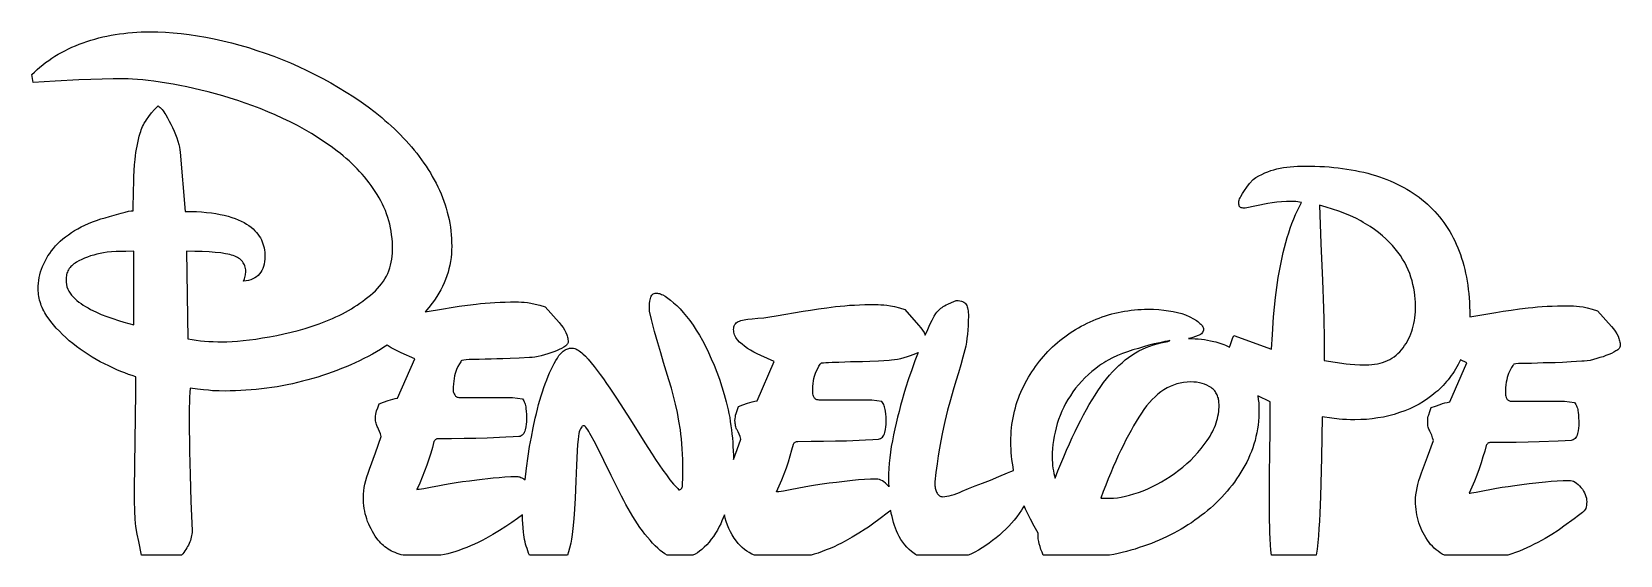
# Model space of a CAD drawing. Extents: x 22 to 205, y 28 to 88.
import ezdxf

# ---------------------------------------------------------------- set-up
doc = ezdxf.new("R2010")
doc.units = 0
doc.layers.add('CAMADA_1', color=18, linetype='CONTINUOUS')

msp = doc.modelspace()

# ---------------------------------------------------------------- linework, layer by layer
at = {"layer": 'CAMADA_1'}
for points in [[(34.53, 27.5), (34.23, 29.1), (34.06, 29.94), (33.9, 30.83), (33.86, 31.22), (33.82, 31.65), (33.77, 32.63), (33.74, 33.79), (33.73, 35.1), (33.9, 46.29), (33.9, 48.1), (33.48, 48.23), (33.05, 48.37), (32.62, 48.54), (32.17, 48.71), (31.71, 48.91), (31.24, 49.11), (30.77, 49.34), (30.28, 49.58), (29.79, 49.83), (29.31, 50.09), (28.84, 50.37), (28.38, 50.66), (27.92, 50.96), (27.48, 51.27), (27.04, 51.59), (26.62, 51.92), (26.2, 52.26), (25.81, 52.62), (25.43, 52.97), (25.07, 53.34), (24.72, 53.71), (24.39, 54.1), (24.08, 54.49), (23.78, 54.88), (23.64, 55.08), (23.51, 55.29), (23.39, 55.49), (23.28, 55.69), (23.17, 55.9), (23.08, 56.1), (22.99, 56.31), (22.92, 56.52), (22.85, 56.73), (22.79, 56.94), (22.74, 57.15), (22.7, 57.36), (22.67, 57.57), (22.65, 57.78), (22.63, 58), (22.63, 58.21), (22.64, 58.55), (22.66, 58.88), (22.7, 59.21), (22.75, 59.54), (22.83, 59.87), (22.91, 60.19), (23.01, 60.5), (23.13, 60.81), (23.27, 61.12), (23.42, 61.43), (23.58, 61.73), (23.76, 62.03), (23.96, 62.32), (24.17, 62.62), (24.4, 62.9), (24.64, 63.19), (24.9, 63.47), (25.18, 63.74), (25.48, 64), (25.79, 64.25), (26.12, 64.49), (26.46, 64.73), (26.82, 64.96), (27.2, 65.17), (27.6, 65.38), (28.01, 65.58), (28.44, 65.77), (28.89, 65.96), (29.36, 66.13), (29.84, 66.3), (30.34, 66.45), (30.85, 66.6), (32.21, 66.97), (32.68, 67.1), (33.06, 67.19), (33.36, 67.24), (33.57, 67.26), (33.6, 68.07), (33.63, 68.87), (33.64, 69.66), (33.65, 70.43), (33.66, 71.17), (33.69, 71.88), (33.74, 72.55), (33.81, 73.18), (33.86, 73.57), (33.91, 73.96), (33.97, 74.34), (34.04, 74.72), (34.12, 75.1), (34.2, 75.48), (34.29, 75.85), (34.39, 76.22), (34.45, 76.41), (34.51, 76.6), (34.59, 76.79), (34.67, 76.98), (34.77, 77.17), (34.87, 77.36), (34.99, 77.55), (35.11, 77.75), (35.39, 78.14), (35.7, 78.54), (36.05, 78.94), (36.45, 79.35), (36.57, 79.26), (36.69, 79.16), (36.8, 79.05), (36.92, 78.93), (37.03, 78.79), (37.14, 78.65), (37.25, 78.49), (37.35, 78.32), (37.55, 77.97), (37.75, 77.6), (37.94, 77.23), (38.13, 76.84), (38.31, 76.45), (38.47, 76.06), (38.62, 75.67), (38.75, 75.28), (38.86, 74.91), (38.93, 74.57), (38.98, 74.27), (39, 74), (39.57, 67.18), (40.24, 67.17), (40.87, 67.15), (41.48, 67.11), (42.06, 67.06), (42.61, 67), (43.13, 66.92), (43.63, 66.83), (44.09, 66.73), (44.53, 66.61), (44.95, 66.48), (45.34, 66.35), (45.71, 66.2), (46.05, 66.05), (46.37, 65.88), (46.66, 65.71), (46.93, 65.53), (47.18, 65.35), (47.41, 65.15), (47.62, 64.95), (47.81, 64.75), (47.98, 64.54), (48.13, 64.33), (48.26, 64.11), (48.37, 63.89), (48.47, 63.66), (48.55, 63.43), (48.62, 63.2), (48.68, 62.96), (48.72, 62.72), (48.76, 62.48), (48.78, 62.24), (48.78, 62), (48.77, 61.68), (48.74, 61.38), (48.7, 61.09), (48.63, 60.83), (48.54, 60.58), (48.44, 60.36), (48.31, 60.15), (48.17, 59.96), (48, 59.79), (47.82, 59.64), (47.62, 59.5), (47.39, 59.39), (47.15, 59.29), (46.89, 59.22), (46.61, 59.16), (46.32, 59.12), (46.42, 59.41), (46.5, 59.69), (46.53, 59.84), (46.55, 59.98), (46.56, 60.13), (46.56, 60.27), (46.56, 60.43), (46.54, 60.59), (46.51, 60.73), (46.47, 60.88), (46.42, 61.01), (46.36, 61.14), (46.29, 61.26), (46.2, 61.38), (46.11, 61.49), (46, 61.59), (45.88, 61.69), (45.75, 61.78), (45.61, 61.86), (45.46, 61.94), (45.3, 62.01), (45.12, 62.08), (44.93, 62.14), (44.72, 62.19), (44.49, 62.25), (44.25, 62.29), (43.69, 62.38), (43.06, 62.45), (42.34, 62.5), (41.55, 62.54), (40.68, 62.56), (39.74, 62.57), (39.9, 52.46), (40.38, 52.38), (40.86, 52.31), (41.34, 52.26), (41.83, 52.21), (42.33, 52.17), (42.83, 52.15), (43.34, 52.13), (43.85, 52.13), (44.4, 52.14), (44.99, 52.16), (45.62, 52.21), (46.28, 52.27), (46.99, 52.35), (47.73, 52.45), (48.5, 52.57), (49.32, 52.7), (50.15, 52.86), (50.97, 53.03), (51.79, 53.23), (52.61, 53.44), (53.42, 53.68), (54.22, 53.94), (55.02, 54.21), (55.81, 54.51), (56.21, 54.67), (56.59, 54.83), (56.97, 55), (57.34, 55.18), (57.71, 55.36), (58.06, 55.55), (58.41, 55.74), (58.75, 55.94), (59.09, 56.15), (59.42, 56.36), (59.74, 56.58), (60.06, 56.8), (60.36, 57.03), (60.66, 57.27), (60.96, 57.51), (61.24, 57.76), (61.52, 58.02), (61.77, 58.28), (62.01, 58.55), (62.23, 58.83), (62.44, 59.11), (62.62, 59.4), (62.79, 59.7), (62.94, 60.01), (63.07, 60.33), (63.19, 60.65), (63.28, 60.98), (63.36, 61.32), (63.42, 61.66), (63.47, 62.01), (63.5, 62.37), (63.5, 62.74), (63.5, 63.18), (63.48, 63.61), (63.44, 64.04), (63.39, 64.46), (63.33, 64.88), (63.26, 65.29), (63.17, 65.7), (63.06, 66.1), (62.94, 66.49), (62.81, 66.88), (62.67, 67.27), (62.51, 67.65), (62.34, 68.02), (62.15, 68.39), (61.95, 68.75), (61.74, 69.11), (61.51, 69.46), (61.28, 69.81), (61.04, 70.15), (60.79, 70.49), (60.53, 70.82), (60.26, 71.15), (59.98, 71.47), (59.7, 71.78), (59.41, 72.09), (59.11, 72.4), (58.8, 72.7), (58.48, 73), (58.16, 73.29), (57.82, 73.57), (57.48, 73.85), (57.13, 74.13), (56.41, 74.66), (55.67, 75.18), (54.92, 75.68), (54.14, 76.16), (53.34, 76.63), (52.53, 77.07), (51.69, 77.5), (50.84, 77.91), (49.98, 78.3), (49.11, 78.67), (48.25, 79.03), (47.38, 79.36), (46.52, 79.67), (45.66, 79.97), (44.79, 80.25), (43.93, 80.5), (43.07, 80.74), (42.23, 80.96), (41.4, 81.17), (40.58, 81.36), (39.77, 81.54), (38.98, 81.7), (38.2, 81.85), (37.43, 81.98), (36.69, 82.1), (35.98, 82.2), (35.31, 82.28), (34.68, 82.35), (34.08, 82.41), (33.52, 82.44), (32.99, 82.47), (32.5, 82.48), (31.28, 82.47), (30.01, 82.44), (28.69, 82.41), (27.32, 82.35), (24.6, 82.22), (23.31, 82.14), (22.05, 82.06), (21.89, 82.97), (22.19, 83.26), (22.5, 83.55), (22.82, 83.82), (23.15, 84.09), (23.49, 84.35), (23.84, 84.6), (24.2, 84.84), (24.56, 85.08), (24.94, 85.3), (25.32, 85.52), (25.71, 85.72), (26.11, 85.92), (26.52, 86.11), (26.94, 86.29), (27.37, 86.46), (27.81, 86.63), (28.25, 86.78), (28.7, 86.93), (29.16, 87.06), (29.62, 87.19), (30.08, 87.3), (30.56, 87.41), (31.03, 87.5), (31.51, 87.58), (32, 87.66), (32.49, 87.72), (32.98, 87.78), (33.49, 87.82), (33.99, 87.86), (34.5, 87.88), (35.02, 87.9), (35.54, 87.9), (36.41, 87.89), (37.3, 87.85), (38.2, 87.79), (39.12, 87.7), (40.05, 87.58), (41, 87.44), (41.96, 87.27), (42.94, 87.08), (43.93, 86.86), (44.91, 86.62), (45.89, 86.36), (46.87, 86.07), (47.85, 85.76), (48.82, 85.43), (49.79, 85.08), (50.76, 84.7), (51.72, 84.3), (52.67, 83.88), (53.61, 83.44), (54.54, 82.98), (55.46, 82.5), (56.37, 82), (57.27, 81.49), (58.16, 80.95), (59.03, 80.4), (59.88, 79.83), (60.7, 79.24), (61.49, 78.63), (61.88, 78.32), (62.26, 78), (62.63, 77.68), (63, 77.36), (63.36, 77.03), (63.72, 76.7), (64.07, 76.36), (64.41, 76.02), (64.74, 75.67), (65.07, 75.32), (65.39, 74.97), (65.7, 74.61), (66, 74.25), (66.29, 73.88), (66.57, 73.51), (66.85, 73.14), (67.11, 72.76), (67.37, 72.38), (67.62, 72), (67.86, 71.61), (68.09, 71.22), (68.31, 70.82), (68.52, 70.42), (68.73, 70.02), (68.92, 69.61), (69.1, 69.2), (69.27, 68.78), (69.43, 68.37), (69.57, 67.95), (69.7, 67.53), (69.82, 67.1), (69.93, 66.67), (70.02, 66.24), (70.11, 65.81), (70.17, 65.37), (70.23, 64.93), (70.27, 64.49), (70.31, 64.05), (70.32, 63.6), (70.33, 63.15), (70.32, 62.71), (70.3, 62.27), (70.25, 61.84), (70.19, 61.41), (70.11, 60.99), (70.01, 60.56), (69.9, 60.15), (69.77, 59.73), (69.62, 59.33), (69.45, 58.92), (69.26, 58.52), (69.06, 58.12), (68.84, 57.73), (68.6, 57.34), (68.34, 56.95), (68.07, 56.57), (67.69, 56.07), (67.28, 55.59), (69.39, 55.95), (70.26, 56.09), (71.17, 56.23), (72.13, 56.36), (73.14, 56.49), (73.66, 56.54), (74.19, 56.59), (74.75, 56.64), (75.31, 56.67), (75.9, 56.7), (76.5, 56.72), (77.11, 56.73), (77.74, 56.73), (78.04, 56.73), (78.36, 56.71), (78.7, 56.69), (79.06, 56.65), (79.46, 56.59), (79.94, 56.49), (80.49, 56.34), (81.11, 56.16), (82.72, 54.35), (82.96, 54.06), (83.17, 53.78), (83.34, 53.5), (83.49, 53.22), (83.6, 52.94), (83.64, 52.8), (83.68, 52.67), (83.71, 52.53), (83.73, 52.4), (83.74, 52.26), (83.74, 52.13), (83.74, 52.05), (83.71, 51.97), (83.68, 51.89), (83.62, 51.81), (83.55, 51.73), (83.47, 51.66), (83.37, 51.58), (83.25, 51.51), (82.99, 51.37), (82.72, 51.23), (82.42, 51.1), (82.1, 50.98), (81.76, 50.85), (81.41, 50.74), (81.04, 50.63), (80.66, 50.52), (80.28, 50.43), (79.93, 50.37), (79.6, 50.33), (79.3, 50.32), (78.09, 50.25), (77.08, 50.19), (76.24, 50.16), (75.52, 50.15), (74.86, 50.14), (74.2, 50.11), (73.51, 50.08), (72.72, 50.07), (72.34, 50.07), (72, 50.05), (71.72, 50.02), (71.49, 49.99), (71.43, 49.92), (71.36, 49.83), (71.21, 49.6), (71.05, 49.29), (70.87, 48.92), (70.79, 48.7), (70.71, 48.46), (70.65, 48.2), (70.6, 47.91), (70.56, 47.6), (70.53, 47.27), (70.51, 46.91), (70.5, 46.53), (70.51, 46.41), (70.54, 46.28), (70.6, 46.14), (70.67, 46), (70.71, 45.93), (70.77, 45.87), (70.83, 45.82), (70.89, 45.78), (70.97, 45.75), (71.05, 45.73), (71.14, 45.72), (71.24, 45.71), (77.33, 45.71), (78.48, 45.55), (78.56, 45.44), (78.63, 45.32), (78.69, 45.2), (78.75, 45.06), (78.8, 44.92), (78.84, 44.77), (78.87, 44.61), (78.89, 44.44), (78.93, 44.1), (78.95, 43.77), (78.97, 43.46), (78.97, 43.16), (78.96, 42.9), (78.93, 42.62), (78.88, 42.31), (78.81, 41.97), (78.76, 41.8), (78.7, 41.66), (78.63, 41.53), (78.54, 41.42), (78.44, 41.34), (78.33, 41.27), (78.21, 41.22), (78.07, 41.19), (77.41, 41.15), (76.58, 41.11), (74.41, 41.02), (73.12, 40.99), (71.75, 40.96), (70.3, 40.95), (68.78, 40.94), (68.7, 40.94), (68.62, 40.92), (68.55, 40.9), (68.49, 40.86), (68.43, 40.81), (68.38, 40.76), (68.33, 40.69), (68.28, 40.61), (68.11, 39.95), (67.91, 39.28), (67.7, 38.59), (67.46, 37.9), (67.2, 37.2), (66.93, 36.5), (66.63, 35.8), (66.31, 35.1), (66.42, 35.11), (66.59, 35.13), (67.12, 35.22), (67.89, 35.36), (68.9, 35.55), (69.49, 35.67), (70.14, 35.78), (70.83, 35.89), (71.58, 36), (72.39, 36.1), (73.24, 36.21), (75.11, 36.42), (75.78, 36.49), (76.47, 36.54), (77.15, 36.57), (77.82, 36.58), (77.95, 36.58), (78.07, 36.56), (78.19, 36.53), (78.31, 36.49), (78.43, 36.44), (78.55, 36.37), (78.66, 36.3), (78.78, 36.21), (78.94, 37.54), (79.14, 38.95), (79.31, 40.04), (79.51, 41.13), (79.72, 42.22), (79.96, 43.31), (80.09, 43.84), (80.22, 44.37), (80.35, 44.89), (80.5, 45.39), (80.64, 45.89), (80.79, 46.37), (80.95, 46.84), (81.11, 47.29), (81.28, 47.74), (81.45, 48.16), (81.62, 48.56), (81.79, 48.94), (81.97, 49.3), (82.15, 49.64), (82.33, 49.96), (82.51, 50.26), (82.7, 50.53), (82.89, 50.76), (83.09, 50.96), (83.19, 51.04), (83.29, 51.12), (83.4, 51.19), (83.5, 51.24), (83.61, 51.29), (83.71, 51.33), (83.82, 51.37), (83.93, 51.39), (84.04, 51.4), (84.16, 51.41), (84.27, 51.4), (84.39, 51.38), (84.51, 51.35), (84.64, 51.3), (84.76, 51.24), (84.9, 51.17), (85.03, 51.08), (85.17, 50.99), (85.32, 50.87), (85.46, 50.75), (85.77, 50.46), (86.08, 50.12), (86.42, 49.72), (86.76, 49.29), (87.11, 48.83), (87.46, 48.35), (87.83, 47.85), (88.19, 47.32), (88.57, 46.78), (89.34, 45.61), (90.93, 43.11), (92.59, 40.47), (93.01, 39.8), (93.43, 39.15), (93.84, 38.53), (94.26, 37.92), (94.68, 37.33), (95.09, 36.77), (95.5, 36.22), (95.92, 35.7), (96.2, 35.41), (96.39, 35.2), (96.49, 35.08), (96.5, 35.05), (96.5, 35.04), (96.49, 35.04), (96.59, 35.05), (96.67, 35.07), (96.75, 35.12), (96.81, 35.17), (96.86, 35.25), (96.9, 35.34), (96.93, 35.45), (96.94, 35.57), (96.96, 35.88), (96.98, 36.24), (96.99, 37.18), (96.98, 37.87), (96.97, 38.53), (96.94, 39.17), (96.91, 39.78), (96.87, 40.37), (96.82, 40.93), (96.77, 41.47), (96.7, 41.99), (96.54, 42.99), (96.36, 43.96), (96.15, 44.92), (95.92, 45.86), (95.66, 46.79), (95.38, 47.76), (95.08, 48.75), (94.76, 49.76), (94.43, 50.84), (94.09, 52.02), (93.73, 53.31), (93.37, 54.7), (93.12, 55.68), (93.12, 56.01), (93.13, 56.27), (93.15, 56.54), (93.19, 56.82), (93.24, 57.12), (93.28, 57.27), (93.33, 57.39), (93.4, 57.5), (93.48, 57.59), (93.57, 57.65), (93.68, 57.7), (93.81, 57.73), (93.94, 57.74), (94.05, 57.73), (94.16, 57.72), (94.28, 57.69), (94.4, 57.65), (94.52, 57.6), (94.66, 57.54), (94.94, 57.38), (95.24, 57.18), (95.57, 56.93), (95.92, 56.64), (96.29, 56.3), (96.67, 55.92), (97.04, 55.51), (97.42, 55.06), (97.79, 54.57), (98.16, 54.05), (98.52, 53.49), (98.89, 52.9), (99.25, 52.27), (99.6, 51.61), (99.94, 50.91), (100.27, 50.18), (100.59, 49.42), (100.9, 48.63), (101.2, 47.81), (101.48, 46.95), (101.76, 46.06), (101.88, 45.63), (102, 45.19), (102.1, 44.74), (102.21, 44.29), (102.3, 43.84), (102.39, 43.38), (102.46, 42.92), (102.53, 42.45), (102.6, 41.97), (102.65, 41.5), (102.7, 41.01), (102.74, 40.53), (102.77, 40.04), (102.8, 39.54), (102.81, 39.04), (102.82, 38.53), (103.25, 39.71), (103.66, 40.89), (103.58, 41.2), (103.48, 41.48), (103.37, 41.74), (103.25, 41.96), (103.19, 42.06), (103.14, 42.18), (103.1, 42.3), (103.07, 42.43), (103.04, 42.57), (103.02, 42.71), (103.01, 42.87), (103, 43.03), (103.01, 43.26), (103.04, 43.48), (103.07, 43.67), (103.13, 43.85), (103.26, 44.22), (103.42, 44.67), (103.92, 44.85), (104.44, 45.04), (104.71, 45.14), (104.99, 45.22), (105.27, 45.28), (105.55, 45.33), (107.53, 49.85), (105.97, 50.55), (105.56, 50.74), (105.17, 50.94), (104.8, 51.15), (104.44, 51.37), (104.11, 51.61), (103.81, 51.85), (103.53, 52.1), (103.29, 52.36), (103.19, 52.5), (103.09, 52.64), (103.02, 52.78), (102.95, 52.93), (102.9, 53.08), (102.87, 53.23), (102.85, 53.39), (102.84, 53.55), (102.85, 53.71), (102.87, 53.86), (102.92, 53.99), (102.97, 54.11), (103.05, 54.22), (103.14, 54.31), (103.25, 54.39), (103.37, 54.46), (103.52, 54.52), (103.68, 54.57), (103.85, 54.62), (104.04, 54.66), (104.25, 54.7), (104.48, 54.74), (104.98, 54.79), (105.64, 54.84), (106.33, 54.91), (107.02, 55), (107.73, 55.12), (110.86, 55.65), (111.72, 55.79), (112.64, 55.93), (113.6, 56.06), (114.6, 56.19), (115.12, 56.24), (115.66, 56.29), (116.21, 56.34), (116.78, 56.37), (117.36, 56.4), (117.96, 56.42), (118.58, 56.43), (119.21, 56.43), (119.5, 56.43), (119.82, 56.41), (120.16, 56.39), (120.52, 56.35), (120.93, 56.29), (121.41, 56.19), (121.96, 56.04), (122.58, 55.86), (124.18, 54.05), (124.42, 53.76), (124.63, 53.47), (124.81, 53.19), (124.95, 52.91), (125.23, 53.54), (125.49, 54.11), (125.74, 54.62), (125.97, 55.07), (126.18, 55.38), (126.29, 55.53), (126.41, 55.66), (126.52, 55.78), (126.64, 55.9), (126.76, 56), (126.88, 56.1), (127.01, 56.19), (127.17, 56.29), (127.34, 56.38), (127.54, 56.48), (127.99, 56.68), (128.52, 56.88), (128.74, 56.88), (128.93, 56.85), (129.11, 56.82), (129.26, 56.77), (129.4, 56.71), (129.51, 56.63), (129.6, 56.54), (129.67, 56.43), (129.73, 56.31), (129.78, 56.18), (129.82, 56.03), (129.86, 55.86), (129.89, 55.69), (129.91, 55.5), (129.92, 55.29), (129.92, 55.07), (129.91, 54.53), (129.9, 54), (129.86, 53.49), (129.82, 53), (129.76, 52.52), (129.69, 52.07), (129.61, 51.63), (129.51, 51.21), (129.29, 50.36), (129.05, 49.48), (128.78, 48.55), (128.48, 47.59), (128.17, 46.56), (127.85, 45.44), (127.53, 44.23), (127.21, 42.94), (127.05, 42.25), (126.89, 41.5), (126.74, 40.71), (126.59, 39.87), (126.45, 38.97), (126.31, 38.03), (126.18, 37.04), (126.06, 35.99), (126.06, 35.66), (126.06, 35.52), (126.07, 35.39), (126.09, 35.25), (126.12, 35.13), (126.15, 35.01), (126.19, 34.89), (126.24, 34.78), (126.3, 34.68), (126.37, 34.58), (126.44, 34.5), (126.51, 34.43), (126.59, 34.37), (126.67, 34.32), (126.76, 34.29), (126.86, 34.27), (126.96, 34.26), (127.19, 34.27), (127.44, 34.3), (127.7, 34.35), (127.98, 34.42), (128.27, 34.51), (128.57, 34.61), (128.89, 34.74), (129.22, 34.88), (129.93, 35.19), (130.71, 35.51), (131.56, 35.83), (132.47, 36.16), (133.42, 36.58), (134.44, 37.02), (134.81, 37.16), (135.14, 37.28), (135.07, 37.7), (135, 38.12), (134.95, 38.54), (134.9, 38.95), (134.87, 39.36), (134.84, 39.77), (134.83, 40.18), (134.82, 40.59), (134.83, 41), (134.84, 41.4), (134.87, 41.8), (134.9, 42.2), (134.95, 42.6), (135.01, 42.99), (135.07, 43.37), (135.15, 43.75), (135.24, 44.13), (135.34, 44.51), (135.44, 44.88), (135.56, 45.25), (135.69, 45.61), (135.83, 45.97), (135.98, 46.32), (136.14, 46.67), (136.3, 47.02), (136.48, 47.36), (136.66, 47.7), (136.85, 48.03), (137.04, 48.35), (137.25, 48.67), (137.45, 48.98), (137.67, 49.29), (137.89, 49.59), (138.12, 49.88), (138.35, 50.17), (138.6, 50.45), (138.85, 50.73), (139.1, 51), (139.36, 51.27), (139.63, 51.53), (139.91, 51.78), (140.19, 52.03), (140.47, 52.27), (140.76, 52.5), (141.06, 52.72), (141.36, 52.94), (141.67, 53.15), (141.98, 53.36), (142.29, 53.55), (142.61, 53.74), (142.94, 53.93), (143.27, 54.1), (143.61, 54.27), (143.95, 54.43), (144.3, 54.59), (144.65, 54.73), (145.01, 54.87), (145.36, 55), (145.72, 55.13), (146.09, 55.24), (146.45, 55.34), (146.82, 55.44), (147.19, 55.52), (147.56, 55.6), (147.93, 55.67), (148.31, 55.72), (148.69, 55.77), (149.07, 55.81), (149.45, 55.85), (149.84, 55.87), (150.22, 55.88), (150.61, 55.89), (151.26, 55.88), (151.87, 55.84), (152.46, 55.79), (153.02, 55.72), (153.55, 55.63), (154.05, 55.52), (154.53, 55.38), (154.97, 55.23), (155.45, 55), (155.87, 54.79), (156.22, 54.57), (156.38, 54.47), (156.51, 54.36), (156.63, 54.26), (156.74, 54.16), (156.83, 54.06), (156.9, 53.96), (156.95, 53.87), (156.99, 53.77), (157.02, 53.68), (157.03, 53.58), (157.02, 53.46), (156.99, 53.35), (156.94, 53.25), (156.87, 53.15), (156.79, 53.06), (156.68, 52.98), (156.55, 52.91), (156.41, 52.84), (156.11, 52.73), (155.82, 52.64), (155.55, 52.56), (155.3, 52.51), (155.38, 52.51), (155.73, 52.51), (156.08, 52.49), (156.44, 52.47), (156.79, 52.43), (157.15, 52.39), (157.5, 52.33), (157.86, 52.26), (158.22, 52.18), (158.45, 52.13), (158.68, 52.06), (158.91, 51.99), (159.14, 51.91), (159.37, 51.82), (159.59, 51.73), (159.82, 51.62), (160.04, 51.51), (160.14, 51.83), (160.26, 52.16), (160.39, 52.5), (160.53, 52.84), (164.89, 51.28), (164.99, 52.99), (165.13, 55.02), (165.23, 56.12), (165.35, 57.24), (165.5, 58.38), (165.67, 59.54), (165.77, 60.13), (165.87, 60.71), (165.99, 61.29), (166.11, 61.86), (166.24, 62.44), (166.39, 63.01), (166.54, 63.58), (166.7, 64.15), (166.87, 64.71), (167.05, 65.25), (167.24, 65.78), (167.44, 66.3), (167.65, 66.8), (167.87, 67.28), (168.1, 67.76), (168.34, 68.22), (168.13, 68.25), (167.92, 68.28), (167.7, 68.3), (167.48, 68.3), (166.61, 68.3), (166.05, 68.29), (165.49, 68.25), (164.96, 68.18), (164.44, 68.09), (161.84, 67.56), (161.6, 67.56), (161.48, 67.57), (161.38, 67.6), (161.3, 67.64), (161.23, 67.7), (161.17, 67.78), (161.14, 67.88), (161.11, 68), (161.1, 68.14), (161.11, 68.24), (161.13, 68.36), (161.16, 68.48), (161.21, 68.61), (161.26, 68.75), (161.34, 68.9), (161.52, 69.23), (161.75, 69.58), (162.03, 69.97), (162.36, 70.39), (162.75, 70.85), (163.08, 71.07), (163.41, 71.27), (163.75, 71.45), (164.1, 71.61), (164.44, 71.76), (164.79, 71.88), (165.15, 71.99), (165.5, 72.08), (165.87, 72.16), (166.25, 72.23), (166.64, 72.28), (167.04, 72.33), (167.45, 72.37), (167.87, 72.39), (168.31, 72.41), (168.75, 72.41), (169.32, 72.41), (169.89, 72.4), (170.44, 72.37), (170.99, 72.34), (171.53, 72.3), (172.06, 72.26), (172.58, 72.2), (173.09, 72.14), (173.59, 72.06), (174.09, 71.98), (174.58, 71.89), (175.05, 71.79), (175.52, 71.69), (175.99, 71.57), (176.44, 71.45), (176.88, 71.31), (177.32, 71.17), (177.75, 71.02), (178.17, 70.86), (178.58, 70.69), (178.98, 70.52), (179.38, 70.33), (179.76, 70.14), (180.14, 69.94), (180.51, 69.73), (180.87, 69.51), (181.22, 69.28), (181.57, 69.04), (181.9, 68.8), (182.23, 68.55), (182.55, 68.28), (182.86, 68.01), (183.16, 67.73), (183.45, 67.45), (183.73, 67.15), (184, 66.85), (184.27, 66.54), (184.52, 66.22), (184.76, 65.89), (185, 65.56), (185.22, 65.22), (185.44, 64.86), (185.64, 64.51), (185.84, 64.14), (186.03, 63.77), (186.2, 63.38), (186.37, 62.99), (186.53, 62.59), (186.68, 62.19), (186.81, 61.77), (186.94, 61.35), (187.06, 60.92), (187.17, 60.48), (187.27, 60.04), (187.36, 59.58), (187.45, 59.12), (187.52, 58.65), (187.58, 58.17), (187.63, 57.69), (187.68, 57.2), (187.71, 56.69), (187.73, 56.18), (187.75, 55.67), (187.75, 55.14), (187.75, 55), (190.75, 55.51), (191.62, 55.65), (192.53, 55.79), (193.49, 55.92), (194.5, 56.05), (195.02, 56.1), (195.55, 56.15), (196.11, 56.2), (196.68, 56.23), (197.26, 56.26), (197.86, 56.28), (198.47, 56.29), (199.1, 56.29), (199.4, 56.29), (199.72, 56.27), (200.06, 56.25), (200.42, 56.21), (200.82, 56.15), (201.3, 56.05), (201.85, 55.9), (202.47, 55.72), (204.08, 53.91), (204.32, 53.62), (204.53, 53.34), (204.7, 53.06), (204.85, 52.78), (204.96, 52.5), (205, 52.36), (205.04, 52.23), (205.07, 52.09), (205.09, 51.96), (205.1, 51.82), (205.11, 51.69), (205.1, 51.61), (205.07, 51.52), (205.04, 51.45), (204.98, 51.37), (204.91, 51.29), (204.83, 51.22), (204.73, 51.14), (204.61, 51.07), (204.35, 50.93), (204.08, 50.79), (203.78, 50.66), (203.46, 50.54), (203.12, 50.41), (202.77, 50.3), (202.4, 50.19), (202.02, 50.08), (201.64, 49.99), (201.29, 49.93), (200.96, 49.89), (200.66, 49.88), (199.45, 49.81), (198.44, 49.75), (197.6, 49.72), (196.88, 49.71), (196.22, 49.7), (195.56, 49.67), (194.87, 49.64), (194.08, 49.63), (193.7, 49.63), (193.36, 49.61), (193.08, 49.58), (192.85, 49.55), (192.79, 49.48), (192.72, 49.39), (192.57, 49.16), (192.41, 48.85), (192.23, 48.48), (192.15, 48.26), (192.07, 48.02), (192.01, 47.76), (191.96, 47.47), (191.92, 47.16), (191.89, 46.83), (191.87, 46.47), (191.86, 46.09), (191.87, 45.97), (191.9, 45.84), (191.96, 45.7), (192.03, 45.56), (192.07, 45.49), (192.13, 45.43), (192.19, 45.38), (192.25, 45.34), (192.33, 45.31), (192.41, 45.29), (192.51, 45.28), (192.6, 45.27), (198.69, 45.27), (199.84, 45.11), (199.92, 45), (199.99, 44.88), (200.05, 44.76), (200.11, 44.62), (200.16, 44.48), (200.2, 44.33), (200.23, 44.17), (200.25, 44), (200.29, 43.65), (200.31, 43.33), (200.33, 43.02), (200.34, 42.72), (200.32, 42.46), (200.29, 42.18), (200.24, 41.87), (200.17, 41.53), (200.12, 41.36), (200.06, 41.22), (199.99, 41.09), (199.9, 40.98), (199.8, 40.9), (199.69, 40.83), (199.57, 40.78), (199.43, 40.75), (198.77, 40.71), (197.94, 40.67), (195.77, 40.58), (194.48, 40.55), (193.11, 40.52), (191.66, 40.51), (190.14, 40.5), (190.06, 40.5), (189.98, 40.48), (189.91, 40.46), (189.85, 40.42), (189.79, 40.37), (189.74, 40.32), (189.69, 40.25), (189.64, 40.17), (189.47, 39.51), (189.27, 38.84), (189.06, 38.15), (188.82, 37.46), (188.56, 36.76), (188.29, 36.06), (187.99, 35.36), (187.67, 34.66), (187.78, 34.67), (187.95, 34.69), (188.48, 34.78), (189.25, 34.92), (190.26, 35.11), (190.85, 35.23), (191.5, 35.34), (192.19, 35.45), (192.94, 35.56), (193.75, 35.66), (194.6, 35.77), (196.47, 35.98), (197.14, 36.05), (197.83, 36.1), (198.52, 36.13), (199.18, 36.14), (199.37, 36.13), (199.55, 36.09), (199.73, 36.03), (199.9, 35.94), (200.08, 35.82), (200.25, 35.68), (200.42, 35.51), (200.58, 35.32), (200.74, 35.11), (200.87, 34.91), (200.98, 34.7), (201.08, 34.5), (201.15, 34.29), (201.2, 34.09), (201.23, 33.88), (201.24, 33.68), (201.23, 33.46), (201.21, 33.26), (201.17, 33.08), (201.12, 32.91), (201.05, 32.77), (200.96, 32.64), (200.86, 32.53), (200.75, 32.44), (200.3, 32.09), (199.8, 31.71), (198.61, 30.84), (198.27, 30.6), (197.93, 30.37), (197.2, 29.9), (196.43, 29.44), (195.61, 28.99), (195.19, 28.77), (194.77, 28.56), (194.35, 28.37), (193.92, 28.18), (193.48, 27.99), (193.04, 27.82), (192.59, 27.66), (192.14, 27.5), (184.84, 27.5), (184.58, 27.64), (184.33, 27.79), (184.09, 27.96), (183.86, 28.14), (183.64, 28.33), (183.44, 28.54), (183.24, 28.75), (183.06, 28.99), (182.87, 29.26), (182.7, 29.53), (182.53, 29.81), (182.38, 30.09), (182.24, 30.37), (182.11, 30.66), (182, 30.95), (181.89, 31.25), (181.8, 31.55), (181.72, 31.85), (181.65, 32.16), (181.6, 32.47), (181.56, 32.79), (181.53, 33.11), (181.51, 33.43), (181.5, 33.76), (181.51, 34.11), (181.54, 34.48), (181.6, 34.87), (181.68, 35.27), (181.77, 35.68), (181.89, 36.11), (182.04, 36.55), (182.2, 37.01), (182.89, 38.87), (183.56, 40.75), (183.47, 41.06), (183.37, 41.34), (183.26, 41.6), (183.15, 41.82), (183.09, 41.92), (183.04, 42.04), (183, 42.16), (182.96, 42.29), (182.93, 42.43), (182.91, 42.57), (182.9, 42.73), (182.9, 42.89), (182.91, 43.12), (182.93, 43.34), (182.97, 43.53), (183.02, 43.71), (183.16, 44.08), (183.31, 44.53), (183.81, 44.71), (184.34, 44.9), (184.61, 45), (184.88, 45.08), (185.16, 45.14), (185.45, 45.19), (187.42, 49.71), (186.68, 50.04), (186.68, 50.04), (186.4, 49.5), (186.1, 48.98), (185.95, 48.72), (185.78, 48.47), (185.61, 48.23), (185.44, 48), (185.26, 47.76), (185.07, 47.54), (184.88, 47.32), (184.69, 47.1), (184.48, 46.89), (184.28, 46.69), (184.06, 46.49), (183.84, 46.3), (183.39, 45.93), (182.92, 45.58), (182.43, 45.26), (181.91, 44.95), (181.38, 44.67), (180.82, 44.41), (180.25, 44.17), (179.65, 43.96), (179.04, 43.76), (178.42, 43.6), (177.79, 43.45), (177.15, 43.34), (176.51, 43.25), (175.85, 43.18), (175.18, 43.15), (174.51, 43.13), (174, 43.14), (173.52, 43.15), (173.09, 43.18), (172.7, 43.22), (171.84, 43.32), (170.73, 43.46), (170.63, 38.78), (170.52, 34.29), (170.49, 33.3), (170.45, 32.35), (170.4, 31.45), (170.35, 30.58), (170.29, 29.75), (170.22, 28.96), (170.14, 28.21), (170.05, 27.5), (164.89, 27.5), (164.81, 28.08), (164.75, 28.71), (164.71, 29.4), (164.68, 30.14), (164.65, 32.17), (164.64, 34.5), (164.65, 36.88), (164.68, 39.27), (164.71, 41.94), (164.72, 45.19), (163.3, 45.88), (163.36, 45.47), (163.41, 45.09), (163.43, 44.72), (163.44, 44.37), (163.43, 43.9), (163.41, 43.44), (163.38, 42.98), (163.33, 42.52), (163.26, 42.07), (163.18, 41.63), (163.09, 41.19), (162.98, 40.75), (162.86, 40.32), (162.72, 39.9), (162.57, 39.48), (162.4, 39.07), (162.22, 38.66), (162.03, 38.25), (161.82, 37.86), (161.59, 37.46), (161.36, 37.08), (161.11, 36.69), (160.86, 36.32), (160.6, 35.95), (160.33, 35.59), (160.05, 35.24), (159.76, 34.89), (159.46, 34.55), (159.16, 34.22), (158.84, 33.89), (158.52, 33.57), (158.19, 33.26), (157.85, 32.95), (157.5, 32.65), (157.15, 32.36), (156.78, 32.08), (156.41, 31.8), (156.03, 31.53), (155.64, 31.26), (155.25, 31.01), (154.86, 30.76), (154.46, 30.52), (154.05, 30.29), (153.63, 30.06), (153.22, 29.84), (152.79, 29.63), (152.36, 29.43), (151.92, 29.24), (151.48, 29.05), (151.03, 28.87), (150.58, 28.7), (150.12, 28.54), (149.63, 28.38), (149.14, 28.22), (148.65, 28.08), (148.16, 27.94), (147.67, 27.82), (147.18, 27.7), (146.69, 27.6), (146.2, 27.5), (138.57, 27.5), (138.56, 27.51), (138.42, 27.85), (138.29, 28.18), (138.19, 28.5), (138.1, 28.81), (138.03, 29.1), (137.98, 29.38), (137.96, 29.64), (137.95, 29.9), (137.95, 30.06), (137.49, 30.86), (137.08, 31.65), (136.88, 32.04), (136.7, 32.43), (136.52, 32.82), (136.36, 33.21), (136.21, 32.96), (136.05, 32.7), (135.78, 32.32), (135.5, 31.94), (135.21, 31.56), (134.9, 31.2), (134.57, 30.85), (134.23, 30.5), (133.87, 30.16), (133.5, 29.82), (133.11, 29.5), (132.72, 29.19), (132.32, 28.9), (131.92, 28.62), (131.5, 28.36), (131.08, 28.1), (130.65, 27.87), (130.21, 27.64), (129.91, 27.5), (123.95, 27.5), (123.81, 27.59), (123.67, 27.69), (123.37, 27.92), (123.09, 28.17), (122.83, 28.43), (122.58, 28.71), (122.35, 29.01), (122.14, 29.32), (121.95, 29.65), (121.78, 29.99), (121.64, 30.3), (121.51, 30.62), (121.39, 30.94), (121.29, 31.28), (121.19, 31.62), (121.11, 31.96), (121.03, 32.32), (120.97, 32.68), (120.85, 32.58), (120.41, 32.23), (119.91, 31.85), (118.71, 30.98), (118.38, 30.74), (118.03, 30.51), (117.3, 30.04), (116.53, 29.58), (115.71, 29.13), (115.29, 28.9), (114.86, 28.69), (114.42, 28.49), (113.97, 28.29), (113.52, 28.11), (113.07, 27.93), (112.6, 27.76), (112.13, 27.61), (111.8, 27.5), (105.25, 27.5), (104.94, 27.64), (104.64, 27.8), (104.36, 27.98), (104.09, 28.18), (103.84, 28.39), (103.6, 28.62), (103.38, 28.86), (103.17, 29.13), (102.92, 29.49), (102.69, 29.85), (102.49, 30.22), (102.3, 30.6), (102.14, 30.99), (102, 31.38), (101.88, 31.78), (101.79, 32.18), (101.65, 31.83), (101.5, 31.48), (101.35, 31.14), (101.18, 30.8), (100.97, 30.41), (100.75, 30.04), (100.51, 29.68), (100.26, 29.34), (100.01, 29.02), (99.74, 28.72), (99.46, 28.44), (99.16, 28.17), (98.92, 27.97), (98.66, 27.79), (98.4, 27.64), (98.14, 27.5), (95.19, 27.5), (94.92, 27.66), (94.65, 27.84), (94.38, 28.05), (94.11, 28.3), (93.8, 28.59), (93.5, 28.9), (93.2, 29.23), (92.9, 29.58), (92.61, 29.94), (92.33, 30.32), (92.04, 30.72), (91.76, 31.13), (91.49, 31.56), (91.22, 31.99), (90.95, 32.44), (90.68, 32.89), (90.42, 33.35), (90.17, 33.82), (89.91, 34.3), (89.67, 34.79), (88.72, 36.7), (87.86, 38.45), (87.09, 40.01), (86.74, 40.68), (86.42, 41.29), (86.27, 41.56), (86.13, 41.79), (86.01, 41.99), (85.89, 42.15), (85.79, 42.28), (85.7, 42.37), (85.62, 42.42), (85.59, 42.44), (85.55, 42.44), (85.47, 42.43), (85.39, 42.39), (85.32, 42.31), (85.24, 42.22), (85.17, 42.09), (85.11, 41.93), (85.04, 41.75), (84.98, 41.54), (84.94, 41.26), (84.9, 40.84), (84.85, 40.27), (84.81, 39.56), (84.73, 37.9), (84.65, 36.03), (84.56, 34.08), (84.44, 32.2), (84.38, 31.33), (84.31, 30.57), (84.23, 29.91), (84.16, 29.37), (84.05, 28.89), (83.91, 28.3), (83.8, 27.9), (83.68, 27.5), (79.3, 27.5), (79.2, 27.75), (79.1, 28.01), (79.01, 28.27), (78.93, 28.53), (78.85, 28.79), (78.79, 29.06), (78.73, 29.33), (78.68, 29.6), (78.64, 29.87), (78.6, 30.15), (78.55, 30.68), (78.51, 31.16), (78.49, 31.6), (78.48, 32), (78.48, 32.18), (77.9, 31.75), (77.25, 31.28), (76.91, 31.04), (76.57, 30.81), (75.84, 30.34), (75.07, 29.88), (74.25, 29.43), (73.82, 29.21), (73.39, 28.99), (72.95, 28.79), (72.51, 28.59), (72.06, 28.41), (71.6, 28.23), (71.14, 28.06), (70.67, 27.91), (70.27, 27.78), (69.88, 27.68), (69.48, 27.58), (69.08, 27.5), (64.73, 27.5), (64.48, 27.56), (64.25, 27.63), (64.02, 27.71), (63.8, 27.8), (63.59, 27.89), (63.38, 27.99), (63.19, 28.1), (62.99, 28.21), (62.81, 28.34), (62.63, 28.47), (62.46, 28.61), (62.29, 28.76), (62.14, 28.91), (61.98, 29.08), (61.84, 29.25), (61.7, 29.43), (61.51, 29.7), (61.34, 29.97), (61.17, 30.25), (61.02, 30.53), (60.88, 30.81), (60.75, 31.1), (60.63, 31.39), (60.53, 31.69), (60.44, 31.99), (60.36, 32.29), (60.29, 32.6), (60.24, 32.91), (60.2, 33.23), (60.16, 33.55), (60.15, 33.87), (60.14, 34.2), (60.15, 34.55), (60.18, 34.92), (60.24, 35.31), (60.32, 35.71), (60.41, 36.12), (60.53, 36.55), (60.68, 36.99), (60.84, 37.45), (61.53, 39.31), (62.2, 41.19), (62.11, 41.5), (62.01, 41.78), (61.9, 42.04), (61.79, 42.26), (61.73, 42.36), (61.68, 42.48), (61.64, 42.6), (61.6, 42.73), (61.57, 42.87), (61.55, 43.01), (61.54, 43.17), (61.54, 43.33), (61.55, 43.56), (61.57, 43.78), (61.61, 43.97), (61.66, 44.15), (61.8, 44.52), (61.95, 44.97), (62.45, 45.15), (62.98, 45.34), (63.25, 45.44), (63.52, 45.52), (63.8, 45.58), (64.09, 45.63), (66.06, 50.15), (64.5, 50.85), (64.1, 51.04), (63.71, 51.24), (63.34, 51.45), (62.98, 51.67), (62.87, 51.75), (62.49, 51.5), (62.11, 51.26), (61.64, 50.98), (61.17, 50.71), (60.68, 50.45), (60.19, 50.19), (59.7, 49.95), (59.19, 49.71), (58.68, 49.47), (58.16, 49.25), (57.63, 49.03), (57.09, 48.82), (56.55, 48.62), (56, 48.43), (55.44, 48.24), (54.87, 48.06), (54.3, 47.89), (53.72, 47.73), (53.13, 47.57), (52.54, 47.43), (51.95, 47.29), (51.36, 47.17), (50.77, 47.05), (50.18, 46.95), (49.58, 46.86), (48.99, 46.77), (48.39, 46.7), (47.79, 46.63), (47.19, 46.58), (46.59, 46.53), (45.99, 46.5), (45.39, 46.47), (44.78, 46.46), (44.18, 46.45), (43.49, 46.46), (42.74, 46.49), (42.28, 46.53), (41.7, 46.59), (40.99, 46.67), (40.15, 46.78), (40.11, 46.27), (40.09, 45.73), (40.07, 45.16), (40.06, 44.56), (40.06, 41.93), (40.07, 40.74), (40.09, 39.49), (40.11, 38.17), (40.15, 36.79), (40.25, 33.76), (40.39, 30.33), (40.38, 30.14), (40.36, 29.95), (40.33, 29.77), (40.29, 29.58), (40.24, 29.4), (40.18, 29.22), (40.12, 29.04), (40.05, 28.86), (39.96, 28.68), (39.87, 28.51), (39.78, 28.34), (39.67, 28.17), (39.56, 28), (39.43, 27.83), (39.3, 27.67), (39.16, 27.5)], [(170.4, 67.89), (170.57, 63.46), (170.77, 59.21), (170.82, 58.16), (170.86, 57.08), (170.92, 54.82), (170.96, 52.45), (170.97, 49.96), (173.48, 49.59), (173.95, 49.54), (174.48, 49.5), (175.08, 49.47), (175.74, 49.47), (176.1, 49.47), (176.44, 49.5), (176.77, 49.54), (177.09, 49.59), (177.4, 49.66), (177.7, 49.74), (177.99, 49.84), (178.26, 49.96), (178.53, 50.09), (178.78, 50.24), (179.02, 50.4), (179.25, 50.58), (179.47, 50.77), (179.68, 50.98), (179.88, 51.2), (180.06, 51.44), (180.24, 51.69), (180.4, 51.95), (180.55, 52.21), (180.69, 52.48), (180.82, 52.76), (180.94, 53.05), (181.05, 53.34), (181.14, 53.64), (181.23, 53.95), (181.3, 54.26), (181.36, 54.58), (181.41, 54.91), (181.45, 55.24), (181.48, 55.59), (181.5, 55.94), (181.5, 56.29), (181.49, 56.69), (181.47, 57.08), (181.43, 57.49), (181.37, 57.9), (181.29, 58.31), (181.2, 58.73), (181.09, 59.15), (180.97, 59.58), (180.82, 60.01), (180.65, 60.44), (180.46, 60.85), (180.25, 61.27), (180.01, 61.68), (179.75, 62.08), (179.46, 62.48), (179.16, 62.87), (178.82, 63.26), (178.47, 63.64), (178.08, 64.01), (177.67, 64.37), (177.23, 64.73), (176.76, 65.08), (176.26, 65.42), (175.74, 65.75), (175.47, 65.91), (175.19, 66.07), (174.61, 66.38), (173.99, 66.67), (173.34, 66.94), (172.65, 67.2), (171.93, 67.45), (171.18, 67.68)], [(33.65, 62.57), (32.73, 62.56), (31.63, 62.53), (31.07, 62.5), (30.58, 62.46), (30.15, 62.4), (29.78, 62.33), (29.4, 62.24), (29.03, 62.14), (28.66, 62.03), (28.31, 61.9), (27.98, 61.77), (27.65, 61.62), (27.33, 61.47), (27.03, 61.3), (26.88, 61.21), (26.75, 61.11), (26.62, 61.01), (26.51, 60.91), (26.4, 60.8), (26.3, 60.69), (26.21, 60.57), (26.13, 60.44), (26.06, 60.32), (26, 60.18), (25.95, 60.04), (25.91, 59.9), (25.88, 59.75), (25.85, 59.6), (25.84, 59.44), (25.84, 59.28), (25.85, 59), (25.89, 58.73), (25.95, 58.46), (26.04, 58.21), (26.16, 57.97), (26.3, 57.74), (26.47, 57.52), (26.66, 57.31), (26.87, 57.11), (27.09, 56.91), (27.33, 56.72), (27.57, 56.54), (27.83, 56.36), (28.1, 56.19), (28.38, 56.03), (28.67, 55.87), (29.28, 55.57), (29.91, 55.29), (30.56, 55.04), (31.22, 54.8), (31.88, 54.59), (32.51, 54.4), (33.1, 54.24), (33.65, 54.1)], [(151.27, 51.77), (152.13, 52), (152.91, 52.18), (153.06, 52.25), (153.12, 52.26), (153.16, 52.27), (152.87, 52.22), (152.59, 52.16), (152.3, 52.1), (152.01, 52.02), (151.36, 51.89), (150.74, 51.73), (150.13, 51.56), (149.54, 51.36), (148.9, 51.19), (148.28, 50.99), (147.68, 50.78), (147.11, 50.54), (146.56, 50.28), (146.03, 50.01), (145.78, 49.86), (145.54, 49.71), (145.29, 49.55), (145.06, 49.39), (144.61, 49.05), (144.17, 48.7), (143.76, 48.34), (143.36, 47.97), (142.99, 47.58), (142.63, 47.18), (142.29, 46.77), (141.98, 46.35), (141.68, 45.91), (141.4, 45.47), (141.14, 45.02), (140.91, 44.57), (140.69, 44.11), (140.5, 43.64), (140.32, 43.17), (140.17, 42.69), (140.03, 42.2), (139.92, 41.72), (139.82, 41.24), (139.74, 40.76), (139.67, 40.29), (139.63, 39.81), (139.6, 39.33), (139.59, 38.86), (139.6, 38.52), (139.61, 38.18), (139.64, 37.86), (139.67, 37.54), (139.72, 37.24), (139.78, 36.95), (139.84, 36.67), (139.92, 36.39), (140.25, 37.23), (140.58, 38.05), (140.91, 38.85), (141.24, 39.61), (141.57, 40.36), (141.89, 41.08), (142.22, 41.78), (142.55, 42.45), (142.88, 43.1), (143.21, 43.72), (143.54, 44.32), (143.87, 44.9), (144.2, 45.45), (144.53, 45.98), (144.85, 46.48), (145.18, 46.96), (145.52, 47.42), (145.85, 47.86), (146.2, 48.27), (146.55, 48.67), (146.91, 49.04), (147.27, 49.39), (147.64, 49.72), (148.02, 50.04), (148.4, 50.33), (148.79, 50.6), (149.19, 50.84), (149.59, 51.07), (150, 51.28), (150.42, 51.46), (150.84, 51.63)], [(120.73, 35.4), (120.69, 35.46), (120.52, 35.65), (120.35, 35.82), (120.18, 35.96), (120.01, 36.08), (119.83, 36.17), (119.65, 36.23), (119.47, 36.27), (119.29, 36.28), (118.62, 36.27), (117.93, 36.24), (117.24, 36.19), (116.57, 36.12), (114.71, 35.91), (113.85, 35.8), (113.05, 35.7), (112.3, 35.59), (111.6, 35.48), (110.96, 35.37), (110.37, 35.25), (109.36, 35.06), (108.59, 34.91), (108.06, 34.83), (107.89, 34.81), (107.77, 34.8), (108.09, 35.5), (108.39, 36.2), (108.67, 36.9), (108.93, 37.6), (109.16, 38.29), (109.38, 38.98), (109.57, 39.65), (109.75, 40.31), (109.79, 40.39), (109.84, 40.46), (109.9, 40.51), (109.95, 40.56), (110.02, 40.59), (110.09, 40.62), (110.16, 40.64), (110.24, 40.64), (111.77, 40.65), (113.21, 40.66), (114.58, 40.69), (115.88, 40.72), (118.04, 40.81), (118.88, 40.85), (119.54, 40.89), (119.67, 40.92), (119.8, 40.97), (119.91, 41.04), (120.01, 41.12), (120.09, 41.23), (120.17, 41.36), (120.23, 41.5), (120.28, 41.67), (120.35, 42.01), (120.4, 42.32), (120.43, 42.6), (120.44, 42.86), (120.44, 43.16), (120.42, 43.47), (120.39, 43.79), (120.36, 44.14), (120.33, 44.31), (120.3, 44.47), (120.26, 44.62), (120.21, 44.76), (120.16, 44.9), (120.1, 45.02), (120.03, 45.14), (119.95, 45.25), (118.8, 45.41), (112.71, 45.41), (112.61, 45.42), (112.52, 45.43), (112.44, 45.45), (112.36, 45.48), (112.29, 45.52), (112.23, 45.57), (112.18, 45.63), (112.13, 45.7), (112.06, 45.84), (112.01, 45.98), (111.98, 46.11), (111.97, 46.23), (111.97, 46.61), (111.99, 46.97), (112.02, 47.3), (112.06, 47.61), (112.11, 47.9), (112.18, 48.16), (112.25, 48.4), (112.34, 48.62), (112.52, 48.99), (112.68, 49.3), (112.83, 49.53), (112.89, 49.62), (112.96, 49.69), (113.19, 49.72), (113.47, 49.75), (113.8, 49.76), (114.19, 49.77), (114.97, 49.78), (115.67, 49.81), (116.33, 49.84), (116.99, 49.85), (117.71, 49.86), (118.55, 49.89), (119.56, 49.94), (120.77, 50.02), (121.07, 50.03), (121.4, 50.07), (121.75, 50.13), (122.13, 50.22), (122.51, 50.33), (122.88, 50.44), (123.23, 50.55), (123.57, 50.67), (123.86, 50.79), (124.13, 50.91), (123.76, 49.93), (123.39, 48.91), (123.03, 47.86), (122.68, 46.77), (122.48, 46.11), (122.29, 45.44), (122.1, 44.77), (121.92, 44.1), (121.75, 43.43), (121.59, 42.75), (121.43, 42.07), (121.29, 41.38), (121.15, 40.7), (121.03, 40.03), (120.93, 39.38), (120.85, 38.74), (120.79, 38.11), (120.75, 37.5), (120.72, 36.9), (120.71, 36.32), (120.71, 35.86)], [(155.55, 47.5), (155.14, 47.48), (154.74, 47.44), (154.34, 47.37), (153.96, 47.27), (153.58, 47.14), (153.21, 46.99), (152.84, 46.8), (152.48, 46.59), (152.13, 46.35), (151.79, 46.08), (151.45, 45.79), (151.12, 45.46), (150.8, 45.11), (150.48, 44.73), (150.17, 44.32), (149.87, 43.88), (149.57, 43.42), (149.28, 42.93), (148.98, 42.43), (148.68, 41.91), (148.39, 41.37), (148.09, 40.81), (147.8, 40.22), (147.51, 39.62), (147.21, 39), (146.92, 38.36), (146.63, 37.7), (146.34, 37.02), (146.05, 36.31), (145.76, 35.59), (145.47, 34.85), (145.18, 34.09), (146.25, 34.09), (146.67, 34.1), (147.11, 34.14), (147.56, 34.21), (148.03, 34.31), (148.52, 34.43), (149.02, 34.58), (149.54, 34.75), (150.08, 34.95), (150.62, 35.18), (151.15, 35.42), (151.68, 35.69), (152.2, 35.97), (152.71, 36.27), (153.21, 36.6), (153.7, 36.94), (154.19, 37.3), (154.66, 37.68), (155.12, 38.07), (155.56, 38.48), (155.98, 38.9), (156.38, 39.34), (156.76, 39.8), (157.13, 40.27), (157.48, 40.75), (157.64, 41), (157.8, 41.25), (157.94, 41.5), (158.07, 41.75), (158.2, 42), (158.31, 42.26), (158.41, 42.51), (158.5, 42.77), (158.58, 43.03), (158.65, 43.28), (158.7, 43.54), (158.75, 43.81), (158.79, 44.07), (158.82, 44.33), (158.83, 44.6), (158.84, 44.86), (158.82, 45.18), (158.8, 45.34), (158.78, 45.48), (158.75, 45.62), (158.71, 45.76), (158.66, 45.89), (158.61, 46.02), (158.55, 46.14), (158.48, 46.25), (158.41, 46.36), (158.33, 46.47), (158.24, 46.57), (158.14, 46.66), (158.04, 46.75), (157.93, 46.84), (157.7, 46.99), (157.44, 47.13), (157.17, 47.24), (156.88, 47.33), (156.58, 47.4), (156.25, 47.46), (155.91, 47.49)]]:
    msp.add_lwpolyline(points, close=True, dxfattribs=at)

doc.saveas('drawing.dxf')
